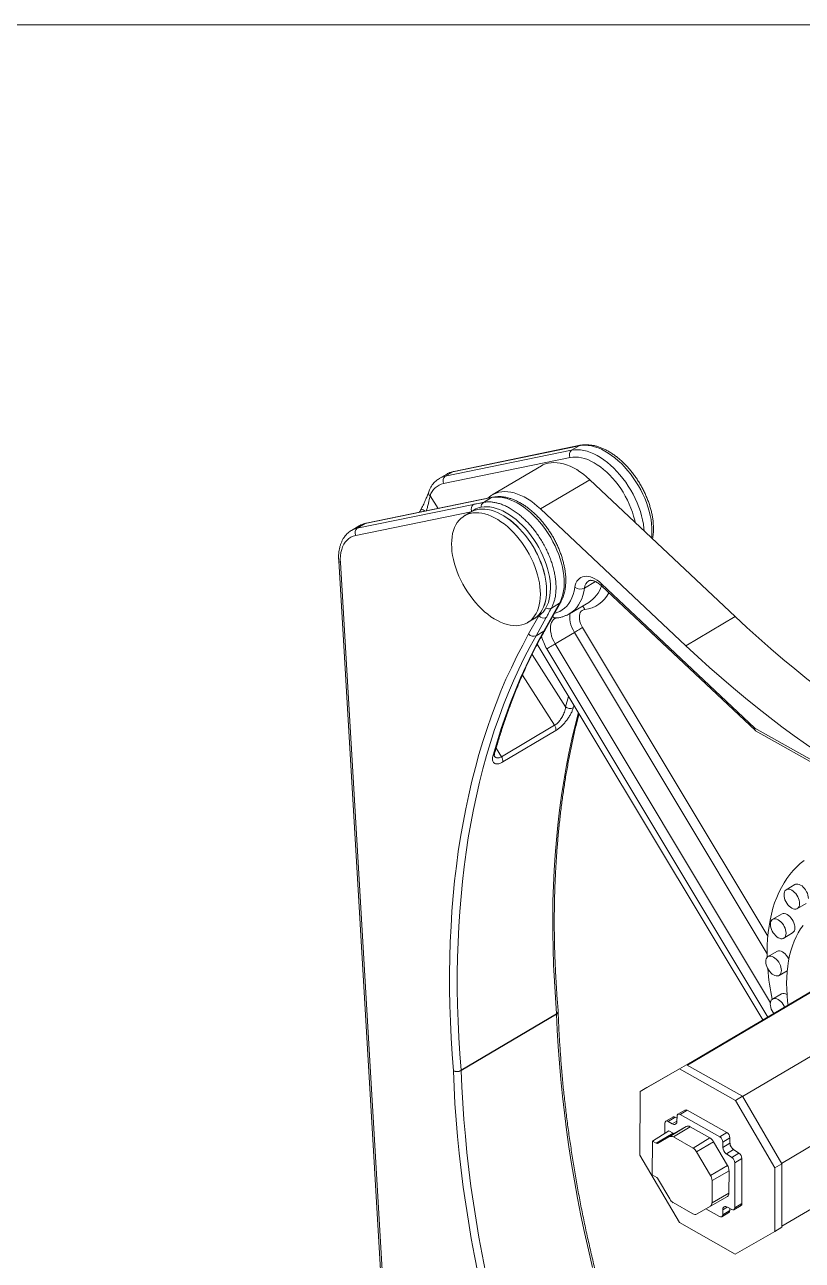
# Model space of a CAD drawing. Header units: millimetres. Extents: x 419 to 13500, y 498 to 10404.
# Drawn here: x 10713 to 11429, y 9265 to 10404 of the extents above; entities that cross this region are included whole.
import ezdxf

# ---------------------------------------------------------------- set-up
doc = ezdxf.new("R2010")
doc.units = ezdxf.units.MM
doc.header["$LTSCALE"] = 50

msp = doc.modelspace()

# ---------------------------------------------------------------- linework, layer by layer
at = {"color": 8, "linetype": 'Continuous', "lineweight": 0}
msp.add_line((419, 10403.9), (13500, 10403.9), dxfattribs=at)
at = {"color": 7, "linetype": 'Continuous', "lineweight": 15}
for p, q in [((11100.2, 9987.9), (11216.6, 10011.9)), ((11223.6, 10016), (11107.1, 9992)), ((11224.6, 10016.4), (11108.1, 9992.4)), ((11216.6, 10011.9), (11223.6, 10016)), ((11215.1, 10005.2), (11098.6, 9981.2)), ((11188.9, 9997.5), (11143.4, 9970.7)), ((11101.7, 9989.9), (11094.7, 9985.8)), ((11100.2, 9987.9), (11107.1, 9992)), ((11233.4, 9984.6), (11188, 9957.8)), ((11367.2, 9858.6), (11233.4, 9984.6)), ((11019.2, 9940), (11126.2, 9962)), ((11142.8, 9968.2), (11026.3, 9944.3)), ((11143.8, 9968.6), (11027.4, 9944.7)), ((11135.3, 9963.8), (11142.8, 9968.2)), ((11123.5, 9954.8), (11117.8, 9951.5)), ((11127, 9957), (11123.5, 9954.9)), ((11321.8, 9831.7), (11188, 9957.8)), ((11020.9, 9942.2), (11013.7, 9938)), ((11019.2, 9940), (11026.3, 9944.3)), ((11002.1, 9910.1), (11052.7, 9049.9)), ((11003.6, 9908.3), (11054.3, 9048.1)), ((11244.2, 9888.8), (11385.3, 9755.9)), ((11244.2, 9886.8), (11385.8, 9753.5)), ((11191, 9845.2), (11205.4, 9870.8)), ((11192.1, 9846.4), (11206.6, 9872)), ((11197.9, 9866.4), (11205.4, 9870.8)), ((11214.6, 9861.2), (11232.3, 9871.7)), ((11177, 9842.6), (11186.4, 9859.2)), ((11185.3, 9858.5), (11186.4, 9859.2)), ((11214.6, 9861.2), (11214.4, 9861.1)), ((11176, 9853.1), (11181.7, 9856.4)), ((11181.7, 9856.4), (11185.3, 9858.5)), ((11193.2, 9857.7), (11183.8, 9841)), ((11367.2, 9858.6), (11321.8, 9831.7)), ((11183.8, 9841), (11191, 9845.2)), ((11219.2, 9844), (11201.4, 9833.5)), ((11185, 9833.2), (11392.7, 9487)), ((11152, 9729.5), (11200.9, 9758.4)), ((11202.1, 9753.6), (11153.1, 9724.7)), ((11385.3, 9755.9), (11566.1, 9653.7)), ((11386.1, 9753.3), (11567.4, 9650.8)), ((11422.3, 9611.7), (11414.3, 9606.9)), ((11424.5, 9589.5), (11432.6, 9594.3)), ((11409.9, 9584.5), (11401.8, 9579.7)), ((11412, 9562.3), (11420.1, 9567.1)), ((11405.6, 9550.1), (11397.5, 9545.3)), ((11323.2, 9445.2), (11483.2, 9539.9)), ((11407.7, 9527.9), (11415.1, 9532.3)), ((11322.6, 9445.5), (11447.1, 9519.1)), ((11374, 9416.3), (11534.2, 9511)), ((11409.8, 9511), (11401.7, 9506.2)), ((11114.8, 9440.6), (11202.7, 9492.6)), ((11202.8, 9492.3), (11114.8, 9440.3)), ((11410, 9354.8), (11570.2, 9449.6)), ((11316, 9441.8), (11279.6, 9420.9)), ((11322.4, 9445.6), (11286, 9424.7)), ((11316, 9441.8), (11322.4, 9445.6)), ((11367.4, 9412.8), (11316, 9441.8)), ((11373.9, 9416.6), (11322.4, 9445.6)), ((11279.6, 9420.9), (11279.5, 9362.3)), ((11279.6, 9420.9), (11286, 9424.7)), ((11367.4, 9412.8), (11373.9, 9416.6)), ((11410.2, 9354.5), (11373.9, 9416.6)), ((11321, 9403.9), (11314.5, 9400.1)), ((11316.5, 9399.9), (11323.1, 9403.7)), ((11359.6, 9383.1), (11323.1, 9403.7)), ((11403.7, 9350.7), (11367.4, 9412.8)), ((11309.9, 9397.5), (11303.4, 9393.7)), ((11305.4, 9393.5), (11312, 9397.4)), ((11309.3, 9391.3), (11305.4, 9393.5)), ((11313.7, 9396.4), (11312, 9397.4)), ((11313.7, 9398.2), (11313.6, 9393.7)), ((11353, 9379.2), (11316.5, 9399.9)), ((11291, 9375.4), (11306.1, 9384.9)), ((11294.6, 9373.3), (11310, 9382.7)), ((11295.7, 9373), (11311, 9382.4)), ((11302.5, 9391.9), (11302.5, 9382.7)), ((11310, 9382.7), (11306.1, 9384.9)), ((11307, 9379.4), (11322.2, 9388.9)), ((11311, 9382.4), (11310, 9382.7)), ((11310.3, 9379.1), (11325.7, 9388.6)), ((11322.2, 9388.9), (11311, 9382.4)), ((11343.8, 9378.3), (11325.7, 9388.6)), ((11353, 9379.2), (11359.6, 9383.1)), ((11410.1, 9296.8), (11570.1, 9391.4)), ((11291, 9375.4), (11290.9, 9344.2)), ((11294.6, 9373.3), (11291, 9375.4)), ((11295.7, 9373), (11294.6, 9373.3)), ((11307, 9379.4), (11295.7, 9373)), ((11328.4, 9368.9), (11310.3, 9379.1)), ((11328.4, 9368.9), (11343.8, 9378.3)), ((11331.7, 9365.4), (11347.3, 9374.7)), ((11360.1, 9352.9), (11347.3, 9374.7)), ((11355.9, 9374.4), (11362.4, 9378.2)), ((11355.9, 9369.5), (11355.9, 9374.4)), ((11355.9, 9369.5), (11362.4, 9373.4)), ((11362.4, 9373.4), (11362.4, 9378.2)), ((11279.5, 9362.3), (11315.8, 9300.3)), ((11344.5, 9343.6), (11331.7, 9365.4)), ((11359.1, 9363.7), (11365.6, 9367.5)), ((11364.1, 9360.3), (11359.1, 9363.7)), ((11364.1, 9360.3), (11370.6, 9364.2)), ((11370.6, 9364.2), (11365.6, 9367.5)), ((11367, 9355.4), (11373.5, 9359.3)), ((11373.4, 9317.7), (11373.5, 9359.3)), ((11344.5, 9343.6), (11360.1, 9352.9)), ((11345.9, 9339), (11361.6, 9348)), ((11361.5, 9327.4), (11361.6, 9348)), ((11366.9, 9313.8), (11367, 9355.4)), ((11403.7, 9350.7), (11410.2, 9354.5)), ((11403.7, 9292.1), (11403.7, 9350.7)), ((11410.1, 9295.9), (11410.2, 9354.5)), ((11290.9, 9344.2), (11295, 9341.8)), ((11295, 9341.8), (11295.7, 9341.2)), ((11295.7, 9341.2), (11306.9, 9322)), ((11345.9, 9318.4), (11345.9, 9339)), ((11344.5, 9315.4), (11360.1, 9324.2)), ((11345.9, 9318.4), (11361.5, 9327.4)), ((11347.3, 9316.8), (11360.1, 9324.2)), ((11310.2, 9318.6), (11328.3, 9308.3)), ((11331.7, 9308), (11347.3, 9316.8)), ((11331.7, 9308), (11344.5, 9315.4)), ((11340.3, 9312.9), (11352.9, 9305.8)), ((11360.1, 9314.4), (11364, 9312.2)), ((11362.3, 9311.3), (11362.3, 9313.2)), ((11366.1, 9312), (11372.6, 9315.9)), ((11366.9, 9313.8), (11373.4, 9317.7)), ((11355, 9305.6), (11361.5, 9309.5)), ((11355.8, 9307.5), (11355.8, 9311.9)), ((11355.8, 9307.5), (11362.3, 9311.3)), ((11315.8, 9300.3), (11367.2, 9271.2)), ((11367.2, 9271.2), (11403.7, 9292.1)), ((11403.7, 9292.1), (11410.1, 9295.9))]:
    msp.add_line(p, q, dxfattribs=at)
at = {"color": 8, "linetype": 'Continuous', "lineweight": 15}
for p, q in [((11086.2, 9969.8), (11093.6, 9958.3)), ((11124, 9955.2), (11017.7, 9933.4)), ((11238.6, 9890.8), (11228.5, 9884.8)), ((11226.7, 9848.5), (11397.3, 9564)), ((11396.6, 9547.9), (11219.2, 9844)), ((11397.2, 9489.6), (11193.8, 9828.9)), ((11201.4, 9833.5), (11399.7, 9502.7)), ((11180.1, 9823.6), (11211.1, 9775.5)), ((11200.9, 9758.4), (11171.3, 9804.6)), ((11211.1, 9775.5), (11213.8, 9785.1)), ((11218.8, 9776.9), (11218.1, 9774.5)), ((11147, 9737.2), (11152, 9729.5)), ((11309.3, 9391.3), (11313.6, 9393.8)), ((11355.8, 9311.9), (11360, 9314.5))]:
    msp.add_line(p, q, dxfattribs=at)
at = {"color": 8, "linetype": 'Continuous', "lineweight": 15, "flags": 128}
for points in [[(11216.6, 10011.9), (11219.3, 10012.2), (11222.1, 10012.3), (11224.9, 10012.2), (11227.9, 10011.7), (11230.9, 10010.9), (11233.9, 10009.9), (11237, 10008.6), (11240.2, 10007), (11243.3, 10005.1), (11246.4, 10003), (11249.5, 10000.7), (11252.5, 9998.1), (11255.5, 9995.3), (11258.3, 9992.4), (11261.1, 9989.2), (11263.8, 9985.9), (11266.4, 9982.4), (11268.8, 9978.8), (11271.1, 9975.1), (11273.2, 9971.3), (11275.2, 9967.4), (11276.9, 9963.4), (11278.5, 9959.5), (11279.9, 9955.5), (11281, 9951.5), (11282, 9947.6), (11282.7, 9943.7), (11283.2, 9939.9), (11283.4, 9937.5)], [(11290.1, 9931.2), (11290.4, 9933.3), (11290.5, 9936.8), (11290.5, 9940.4), (11290.2, 9944.1), (11289.7, 9947.9), (11288.9, 9951.7), (11288, 9955.7), (11286.8, 9959.6), (11285.5, 9963.6), (11283.9, 9967.6), (11282.1, 9971.5), (11280.2, 9975.4), (11278.1, 9979.2), (11275.8, 9982.9), (11273.4, 9986.5), (11270.8, 9990), (11268.1, 9993.3), (11265.3, 9996.5), (11262.4, 9999.5), (11259.5, 10002.2), (11256.4, 10004.8), (11253.3, 10007.1), (11250.2, 10009.2), (11247.1, 10011.1), (11244, 10012.7), (11240.9, 10014), (11237.8, 10015), (11234.8, 10015.8), (11231.9, 10016.3), (11229, 10016.5), (11226.3, 10016.4), (11223.6, 10016)], [(11224.6, 10016.4), (11224.3, 10016.3), (11223.6, 10016)], [(11275.2, 9945.3), (11274.7, 9947.4), (11273.7, 9951.1), (11272.6, 9954.8), (11271.2, 9958.6), (11269.7, 9962.3), (11267.9, 9966), (11266, 9969.6), (11264, 9973.2), (11261.8, 9976.6), (11259.4, 9979.9), (11256.9, 9983.1), (11254.3, 9986.2), (11251.6, 9989.1), (11248.9, 9991.7), (11246, 9994.2), (11243.2, 9996.5), (11240.2, 9998.5), (11237.3, 10000.3), (11234.4, 10001.9), (11231.4, 10003.2), (11228.5, 10004.2), (11225.7, 10004.9), (11222.9, 10005.4), (11220.2, 10005.6), (11217.6, 10005.5), (11215.1, 10005.2)], [(11108.1, 9992.4), (11107.8, 9992.4), (11107.1, 9992)], [(11142.8, 9968.2), (11143.6, 9968.5), (11143.8, 9968.6)], [(11026.3, 9944.3), (11027.1, 9944.6), (11027.4, 9944.7)], [(11200.7, 9861.5), (11203, 9862.2), (11205.6, 9863.3), (11207.9, 9864.7), (11210.1, 9866.4), (11212.2, 9868.3), (11213.9, 9870.6), (11215.5, 9873.1), (11216.9, 9875.9), (11218, 9878.9), (11218.9, 9882.1), (11219.5, 9885.5)], [(11228.5, 9884.8), (11227.8, 9881.3), (11227, 9878), (11225.9, 9874.9), (11224.5, 9872.1), (11223, 9869.4), (11221.3, 9867), (11219.4, 9864.9), (11217.2, 9863), (11214.9, 9861.4), (11214.6, 9861.2)], [(11219.2, 9844), (11217.9, 9846.3), (11216.8, 9848.6), (11216, 9851), (11215.3, 9853.4), (11214.9, 9855.8), (11214.8, 9858), (11214.9, 9860.1), (11215.1, 9861.5)], [(11201.2, 9856.9), (11201.2, 9856.9), (11199.9, 9855.9), (11198.9, 9854.7), (11198.1, 9853.2), (11197.5, 9851.5), (11197.1, 9849.6), (11197, 9847.5), (11197.2, 9845.3), (11197.6, 9842.9), (11198.2, 9840.6), (11199.1, 9838.2), (11200.1, 9835.8), (11201.4, 9833.5)], [(11202.7, 9492.6), (11201.6, 9507.7), (11200.7, 9522.8), (11200, 9537.8), (11199.5, 9552.6), (11199.2, 9567.3), (11199.2, 9581.9), (11199.4, 9596.4), (11199.9, 9610.7), (11200.5, 9624.9), (11201.4, 9638.9), (11202.6, 9652.8), (11203.9, 9666.5), (11205.5, 9680.1), (11207.3, 9693.6), (11209.3, 9706.8), (11211.6, 9719.9), (11214.1, 9732.8), (11216.8, 9745.5), (11219.7, 9758.1), (11222.8, 9770.2)]]:
    msp.add_lwpolyline(points, dxfattribs=at)
at = {"color": 7, "linetype": 'Continuous', "lineweight": 15, "flags": 128}
for points in [[(11233.4, 9984.6), (11230.4, 9987.3), (11227.4, 9989.8), (11224.3, 9992), (11221.3, 9994), (11218.2, 9995.7), (11215.1, 9997.2), (11212, 9998.4), (11209, 9999.4), (11206.1, 10000), (11203.2, 10000.4), (11200.3, 10000.6), (11197.6, 10000.4), (11195, 10000), (11192.6, 9999.3), (11190.2, 9998.3), (11188.9, 9997.5)], [(11188, 9957.8), (11185, 9960.4), (11182, 9962.9), (11178.9, 9965.1), (11175.8, 9967.1), (11172.8, 9968.8), (11169.7, 9970.3), (11166.6, 9971.5), (11163.6, 9972.5), (11160.6, 9973.2), (11157.7, 9973.6), (11154.9, 9973.7), (11152.2, 9973.6), (11149.6, 9973.1), (11147.1, 9972.4), (11144.8, 9971.4), (11142.6, 9970.2), (11140.6, 9968.7), (11139.5, 9967.7)], [(11205.4, 9870.8), (11206.7, 9873.4), (11207.7, 9876.1), (11208.6, 9879.1), (11209.2, 9882.2), (11209.6, 9885.5), (11209.8, 9889), (11209.7, 9892.6), (11209.4, 9896.3), (11208.9, 9900.1), (11208.2, 9904), (11207.2, 9907.9), (11206.1, 9911.9), (11204.7, 9915.8), (11203.1, 9919.8), (11201.4, 9923.7), (11199.4, 9927.6), (11197.3, 9931.4), (11195, 9935.1), (11192.6, 9938.7), (11190, 9942.2), (11187.3, 9945.5), (11184.5, 9948.7), (11181.6, 9951.7), (11178.7, 9954.5), (11175.7, 9957), (11172.6, 9959.4), (11169.5, 9961.5), (11166.3, 9963.3), (11163.2, 9964.9), (11160.1, 9966.2), (11157.1, 9967.3), (11154.1, 9968), (11151.1, 9968.5), (11148.2, 9968.7), (11145.5, 9968.6), (11142.8, 9968.2)], [(11187.7, 9882.5), (11187.4, 9886.1), (11186.9, 9889.7), (11186.1, 9893.5), (11185.2, 9897.2), (11184, 9901), (11182.7, 9904.8), (11181.1, 9908.6), (11179.4, 9912.4), (11177.5, 9916.1), (11175.4, 9919.7), (11173.2, 9923.2), (11170.8, 9926.7), (11168.3, 9929.9), (11165.7, 9933.1), (11163, 9936.1), (11160.3, 9938.9), (11157.4, 9941.5), (11154.5, 9943.9), (11151.5, 9946), (11148.6, 9948), (11145.6, 9949.7), (11142.6, 9951.1), (11139.6, 9952.3), (11136.7, 9953.2), (11133.9, 9953.9), (11131.1, 9954.2), (11128.3, 9954.3), (11125.7, 9954.1), (11123.2, 9953.7), (11120.9, 9952.9), (11118.6, 9951.9), (11116.6, 9950.6), (11114.6, 9949.1), (11112.9, 9947.3), (11111.3, 9945.3), (11109.9, 9943.1), (11108.8, 9940.6), (11107.8, 9937.9), (11107, 9935.1), (11106.5, 9932), (11106.1, 9928.8), (11106, 9925.5), (11106.1, 9922), (11106.4, 9918.5), (11107, 9914.8), (11107.7, 9911.1), (11108.7, 9907.3), (11109.8, 9903.5), (11111.2, 9899.7), (11112.7, 9895.9), (11114.5, 9892.2), (11116.4, 9888.5), (11118.4, 9884.9), (11120.6, 9881.3), (11123, 9877.9), (11125.5, 9874.6), (11128.1, 9871.5), (11130.8, 9868.5), (11133.6, 9865.7), (11136.4, 9863.1), (11139.3, 9860.7), (11142.3, 9858.5), (11145.3, 9856.6), (11148.3, 9854.9), (11151.2, 9853.4), (11154.2, 9852.3), (11157.1, 9851.3), (11160, 9850.7), (11162.8, 9850.3), (11165.5, 9850.2), (11168.1, 9850.4), (11170.6, 9850.9), (11173, 9851.6), (11175.2, 9852.6), (11177.3, 9853.9), (11179.2, 9855.4), (11180.9, 9857.2), (11182.5, 9859.2), (11183.9, 9861.5), (11185.1, 9864), (11186, 9866.6), (11186.8, 9869.5), (11187.4, 9872.5), (11187.7, 9875.7), (11187.8, 9879.1), (11187.7, 9882.5)], [(11193.4, 9885.9), (11193.1, 9889.4), (11192.6, 9893.1), (11191.8, 9896.8), (11190.9, 9900.6), (11189.7, 9904.4), (11188.4, 9908.2), (11186.8, 9912), (11185.1, 9915.7), (11183.2, 9919.4), (11181.1, 9923.1), (11178.9, 9926.6), (11176.5, 9930), (11174, 9933.3), (11171.4, 9936.5), (11168.7, 9939.5), (11166, 9942.3), (11163.1, 9944.9), (11160.2, 9947.3), (11157.2, 9949.4), (11154.2, 9951.4), (11151.2, 9953.1), (11148.3, 9954.5), (11145.3, 9955.7), (11142.4, 9956.6), (11139.5, 9957.3), (11136.7, 9957.6), (11134, 9957.7), (11131.4, 9957.5), (11128.9, 9957.1), (11126.5, 9956.3), (11124.3, 9955.3), (11122.2, 9954.1), (11122.1, 9954)], [(11193.4, 9885.9), (11193.1, 9889.4), (11192.5, 9893.1), (11191.8, 9896.8), (11190.8, 9900.6), (11189.7, 9904.4), (11188.3, 9908.2), (11186.8, 9912), (11185.1, 9915.7), (11183.1, 9919.4), (11181.1, 9923.1), (11178.9, 9926.6), (11176.5, 9930), (11174, 9933.3), (11171.4, 9936.4), (11168.7, 9939.4), (11165.9, 9942.2), (11163.1, 9944.8), (11160.2, 9947.2), (11157.2, 9949.4), (11154.2, 9951.3), (11151.2, 9953), (11148.3, 9954.5), (11145.3, 9955.7), (11142.4, 9956.6), (11139.5, 9957.2), (11136.7, 9957.6), (11134, 9957.7), (11131.4, 9957.5), (11128.9, 9957), (11126.5, 9956.3), (11124.3, 9955.3), (11123.5, 9954.8)], [(11192.9, 9866.5), (11194.2, 9869), (11195.2, 9871.7), (11196, 9874.6), (11196.6, 9877.7), (11196.9, 9881), (11197.1, 9884.4), (11197, 9888), (11196.7, 9891.6), (11196.1, 9895.4), (11195.3, 9899.2), (11194.3, 9903), (11193.1, 9906.9), (11191.7, 9910.8), (11190.1, 9914.7), (11188.3, 9918.5), (11186.3, 9922.3), (11184.1, 9926), (11181.8, 9929.6), (11179.4, 9933.1), (11176.8, 9936.4), (11174.1, 9939.6), (11171.3, 9942.6), (11168.4, 9945.4), (11165.5, 9948), (11162.5, 9950.3), (11159.4, 9952.4), (11156.4, 9954.3), (11153.3, 9955.9), (11150.3, 9957.3), (11147.2, 9958.3), (11144.3, 9959.1), (11141.4, 9959.6), (11138.6, 9959.8), (11135.9, 9959.7), (11133.3, 9959.4)], [(11017.7, 9933.4), (11015.4, 9932.7), (11013.3, 9931.8), (11011.4, 9930.6), (11009.7, 9929), (11008.1, 9927.2), (11006.8, 9925.2), (11005.6, 9922.9), (11004.8, 9920.4), (11004.1, 9917.6), (11003.7, 9914.7), (11003.5, 9911.6), (11003.6, 9908.3)], [(11219.5, 9885.5), (11220, 9887.6), (11220.6, 9889.4), (11221.4, 9891.1), (11222.5, 9892.5), (11223.7, 9893.7), (11225.1, 9894.6), (11226.7, 9895.3), (11228.4, 9895.6), (11230.2, 9895.7), (11232.1, 9895.6), (11234, 9895.1), (11236.1, 9894.3), (11238.1, 9893.3), (11240.2, 9892), (11242.2, 9890.5), (11244.2, 9888.8)], [(11180.3, 9855.6), (11180.9, 9855.9), (11183, 9857.2), (11184.9, 9858.7), (11186.7, 9860.5), (11188.2, 9862.5), (11189.6, 9864.8), (11190.8, 9867.3), (11191.8, 9869.9), (11192.5, 9872.8), (11193.1, 9875.8), (11193.4, 9879), (11193.5, 9882.4), (11193.4, 9885.9)], [(11181.7, 9856.4), (11183, 9857.3), (11184.9, 9858.8), (11186.6, 9860.6), (11188.2, 9862.6), (11189.6, 9864.8), (11190.7, 9867.3), (11191.7, 9870), (11192.5, 9872.8), (11193, 9875.9), (11193.4, 9879.1), (11193.5, 9882.4), (11193.4, 9885.9)], [(11228.6, 9865.2), (11227.4, 9864.9), (11226.3, 9864.3), (11225.4, 9863.5), (11224.6, 9862.4), (11224.1, 9861.1), (11223.8, 9859.6), (11223.8, 9857.9), (11223.9, 9856.1), (11224.3, 9854.2), (11224.9, 9852.3), (11225.7, 9850.4), (11226.7, 9848.5)], [(11226.7, 9848.5), (11226, 9848.1), (11225.2, 9847.6), (11224.2, 9847), (11223.2, 9846.4), (11222.1, 9845.7), (11221.1, 9845.1), (11220.1, 9844.5), (11219.2, 9844)], [(11546.5, 9724.4), (11535.1, 9730.9), (11523.7, 9737.8), (11512.3, 9744.9), (11501, 9752.2), (11489.6, 9759.8), (11478.3, 9767.6), (11467, 9775.7), (11455.7, 9784), (11444.5, 9792.5), (11433.3, 9801.3), (11422.1, 9810.3), (11411, 9819.5), (11400, 9829), (11389, 9838.6), (11378.1, 9848.5), (11367.2, 9858.6)], [(11107.7, 9440.1), (11106.5, 9455.3), (11105.6, 9470.5), (11104.9, 9485.5), (11104.4, 9500.4), (11104.1, 9515.2), (11104.1, 9529.9), (11104.3, 9544.4), (11104.8, 9558.8), (11105.5, 9573.1), (11106.4, 9587.2), (11107.5, 9601.2), (11108.8, 9615), (11110.4, 9628.6), (11112.2, 9642.1), (11114.3, 9655.4), (11116.6, 9668.6), (11119, 9681.6), (11121.8, 9694.3), (11124.7, 9707), (11127.9, 9719.4), (11131.2, 9731.6), (11134.9, 9743.6), (11138.7, 9755.5), (11142.7, 9767.1), (11147, 9778.5), (11151.5, 9789.8), (11156.1, 9800.8), (11161.1, 9811.5), (11166.2, 9822.1), (11171.5, 9832.4), (11177, 9842.6)], [(11183.8, 9841), (11178.3, 9830.9), (11173, 9820.6), (11167.9, 9810.1), (11163.1, 9799.4), (11158.4, 9788.5), (11153.9, 9777.3), (11149.7, 9765.9), (11145.7, 9754.4), (11141.9, 9742.6), (11138.3, 9730.6), (11134.9, 9718.4), (11131.8, 9706.1), (11128.9, 9693.5), (11126.2, 9680.8), (11123.7, 9667.9), (11121.4, 9654.8), (11119.4, 9641.6), (11117.6, 9628.1), (11116, 9614.6), (11114.7, 9600.8), (11113.5, 9586.9), (11112.6, 9572.9), (11112, 9558.7), (11111.5, 9544.4), (11111.3, 9529.9), (11111.3, 9515.3), (11111.6, 9500.6), (11112, 9485.8), (11112.7, 9470.8), (11113.7, 9455.7), (11114.8, 9440.6)], [(11144.3, 9730.8), (11147.9, 9743.3), (11151.8, 9755.5), (11155.9, 9767.5), (11160.2, 9779.3), (11164.8, 9790.9), (11169.6, 9802.2), (11174.6, 9813.3), (11179.8, 9824.2), (11185.3, 9834.8), (11191, 9845.2)], [(11193.8, 9828.9), (11194.5, 9829.3), (11195.4, 9829.8), (11196.3, 9830.4), (11197.3, 9831), (11198.4, 9831.7), (11199.5, 9832.3), (11200.5, 9832.9), (11201.4, 9833.5)], [(11501.1, 9697.5), (11489.7, 9704.1), (11478.3, 9710.9), (11466.9, 9718), (11455.5, 9725.3), (11444.2, 9732.9), (11432.9, 9740.7), (11421.6, 9748.8), (11410.3, 9757.1), (11399.1, 9765.6), (11387.9, 9774.4), (11376.7, 9783.4), (11365.6, 9792.6), (11354.6, 9802.1), (11343.6, 9811.8), (11332.7, 9821.6), (11321.8, 9831.7)], [(11430.8, 9633.8), (11427.2, 9631), (11423.9, 9627.9), (11420.7, 9624.6), (11417.7, 9621), (11414.8, 9617.2), (11412.2, 9613.2), (11409.8, 9608.9), (11407.5, 9604.4), (11405.5, 9599.8), (11403.6, 9594.9), (11402, 9589.8), (11400.6, 9584.5), (11399.4, 9579), (11398.4, 9573.4), (11397.6, 9567.6), (11397.1, 9561.7), (11396.7, 9555.6), (11396.6, 9549.4), (11396.7, 9544.7)], [(11434.7, 9598.9), (11434.6, 9600.4), (11434.3, 9602), (11433.7, 9603.6), (11433, 9605.1), (11432.1, 9606.7), (11431.1, 9608.1), (11430, 9609.3), (11428.8, 9610.4), (11427.5, 9611.2), (11426.2, 9611.8), (11425, 9612.1), (11423.9, 9612.1), (11422.9, 9611.9), (11422.3, 9611.7)], [(11426.6, 9594.1), (11426.5, 9595.6), (11426.2, 9597.2), (11425.7, 9598.8), (11424.9, 9600.3), (11424, 9601.9), (11423, 9603.3), (11421.9, 9604.5), (11420.7, 9605.6), (11419.4, 9606.4), (11418.1, 9607), (11416.9, 9607.3), (11415.8, 9607.4), (11414.8, 9607.1), (11413.9, 9606.6), (11413.1, 9605.8), (11412.6, 9604.8), (11412.3, 9603.6), (11412.2, 9602.3), (11412.3, 9600.8), (11412.6, 9599.2), (11413.1, 9597.6), (11413.9, 9596), (11414.7, 9594.5), (11415.8, 9593.1), (11416.9, 9591.8), (11418.1, 9590.8), (11419.4, 9590), (11420.6, 9589.4), (11421.9, 9589.1), (11423, 9589), (11424, 9589.3), (11424.9, 9589.8), (11425.6, 9590.5), (11426.2, 9591.5), (11426.5, 9592.7), (11426.6, 9594.1)], [(11414.1, 9566.9), (11414, 9568.4), (11413.7, 9570), (11413.2, 9571.6), (11412.4, 9573.1), (11411.6, 9574.7), (11410.5, 9576.1), (11409.4, 9577.3), (11408.2, 9578.4), (11406.9, 9579.2), (11405.7, 9579.8), (11404.4, 9580.1), (11403.3, 9580.1), (11402.3, 9579.9), (11401.4, 9579.4), (11400.7, 9578.6), (11400.1, 9577.6), (11399.8, 9576.4), (11399.7, 9575.1), (11399.8, 9573.6), (11400.1, 9572), (11400.6, 9570.4), (11401.4, 9568.8), (11402.3, 9567.3), (11403.3, 9565.9), (11404.4, 9564.6), (11405.6, 9563.6), (11406.9, 9562.7), (11408.1, 9562.2), (11409.4, 9561.8), (11410.5, 9561.8), (11411.5, 9562), (11412.4, 9562.6), (11413.2, 9563.3), (11413.7, 9564.3), (11414, 9565.5), (11414.1, 9566.9)], [(11422.2, 9571.7), (11422.1, 9573.2), (11421.8, 9574.7), (11421.3, 9576.3), (11420.5, 9577.9), (11419.6, 9579.4), (11418.6, 9580.9), (11417.5, 9582.1), (11416.3, 9583.2), (11415, 9584), (11413.8, 9584.6), (11412.5, 9584.9), (11411.4, 9584.9), (11410.4, 9584.7), (11409.9, 9584.5)], [(11429.9, 9574.1), (11427.5, 9570.8), (11425.3, 9567.2), (11423.3, 9563.4), (11421.5, 9559.4), (11419.9, 9555.2), (11418.5, 9550.7), (11417.3, 9546.2), (11416.3, 9541.4), (11415.6, 9536.4), (11415, 9531.4), (11414.7, 9526.1), (11414.6, 9520.7), (11414.7, 9515.3), (11415, 9509.6), (11415.5, 9503.9), (11415.9, 9500.7)], [(11409.8, 9532.6), (11409.7, 9534), (11409.4, 9535.6), (11408.9, 9537.2), (11408.1, 9538.8), (11407.3, 9540.3), (11406.2, 9541.7), (11405.1, 9543), (11403.9, 9544), (11402.6, 9544.9), (11401.4, 9545.5), (11400.1, 9545.8), (11399, 9545.8), (11398, 9545.6), (11397.1, 9545.1), (11396.4, 9544.3), (11395.8, 9543.3), (11395.5, 9542.1), (11395.4, 9540.7), (11395.5, 9539.2), (11395.8, 9537.7), (11396.3, 9536.1), (11397.1, 9534.5), (11398, 9533), (11399, 9531.5), (11400.1, 9530.3), (11401.3, 9529.2), (11402.6, 9528.4), (11403.8, 9527.8), (11405.1, 9527.5), (11406.2, 9527.5), (11407.2, 9527.7), (11408.1, 9528.2), (11408.9, 9529), (11409.4, 9530), (11409.7, 9531.2), (11409.8, 9532.6)], [(11416.6, 9542.8), (11416.2, 9543.6), (11415.4, 9545.1), (11414.3, 9546.5), (11413.2, 9547.8), (11412, 9548.8), (11410.7, 9549.7), (11409.5, 9550.2), (11408.2, 9550.6), (11407.1, 9550.6), (11406.1, 9550.4), (11405.6, 9550.1)], [(11412.7, 9498.8), (11412.3, 9499.7), (11411.4, 9501.2), (11410.4, 9502.6), (11409.3, 9503.8), (11408.1, 9504.9), (11406.8, 9505.7), (11405.6, 9506.3), (11404.3, 9506.6), (11403.2, 9506.7), (11402.2, 9506.4), (11401.3, 9505.9), (11400.5, 9505.1), (11400, 9504.1), (11399.7, 9502.9), (11399.6, 9501.6), (11399.7, 9500.1), (11400, 9498.5), (11400.5, 9496.9), (11401.3, 9495.3), (11402.1, 9493.8), (11402.8, 9492.9)], [(11235.7, 9258.9), (11232, 9275), (11228.4, 9291), (11225.1, 9306.9), (11222, 9322.8), (11219.1, 9338.6), (11216.5, 9354.4), (11214.1, 9370.1), (11211.8, 9385.7), (11209.9, 9401.2), (11208.1, 9416.6), (11206.6, 9432), (11205.3, 9447.2), (11204.2, 9462.4), (11203.4, 9477.4), (11202.8, 9492.3)], [(11130.1, 9253.8), (11127, 9269.7), (11124.1, 9285.7), (11121.5, 9301.5), (11119, 9317.3), (11116.8, 9332.9), (11114.8, 9348.5), (11113, 9364.1), (11111.5, 9379.5), (11110.2, 9394.8), (11109.1, 9410), (11108.3, 9425.1), (11107.7, 9440.1)], [(11114.8, 9440.3), (11115.5, 9425.4), (11116.3, 9410.4), (11117.4, 9395.2), (11118.7, 9380), (11120.2, 9364.7), (11122, 9349.2), (11123.9, 9333.7), (11126.1, 9318.1), (11128.6, 9302.4), (11131.2, 9286.7), (11134.1, 9270.8), (11137.2, 9254.9)]]:
    msp.add_lwpolyline(points, dxfattribs=at)
at = {"color": 7, "linetype": 'Continuous', "lineweight": 15}
for centre, radius, start, end in [((11219.8, 10007.6), 5.31, 127.0281, 207.3978), ((11103.4, 9983.7), 5.31, 127.0281, 207.3978), ((11102.3, 9964.8), 16.8, 102.5759, 162.8162), ((11138, 9959.8), 4.77, 124.4379, 185.4415), ((11137.2, 9939.6), 20.2, 101.4016, 120.4654), ((11022.4, 9935.8), 5.31, 127.0281, 207.3978), ((11224.6, 9892.6), 8.66, 234.3769, 296.6397), ((11174, 9876.9), 21.6, 305.1447, 331.2324), ((11190.8, 9862.9), 5.73, 219.5042, 294.6771), ((11195.5, 9871), 5.24, 240.1729, 296.6924), ((11181.4, 9846.2), 5.73, 219.5042, 294.6771), ((11215.3, 9780.3), 6.41, 228.3626, 295.798), ((11195.6, 9754.7), 6.51, 351.0993, 35.5571), ((11146.7, 9725.7), 6.51, 351.0993, 35.5571), ((11417.1, 9571.2), 5.09, 305.8892, 5.3948), ((11625.5, 9552.5), 229, 184.5768, 191.7306), ((11411.9, 9506.1), 5.35, 55.6924, 113.8943), ((11197.5, 9492.1), 5.23, 1.9597, 4.7833), ((11199.1, 9494.2), 5.08, 3.3715, 4.7642), ((11199.1, 9494.2), 5.08, 1.9399, 3.3715), ((11110.7, 9448.1), 8.58, 249.0391, 298.5), ((11111, 9447.4), 8.09, 245.3509, 298.0795), ((11109.6, 9440.1), 5.23, 1.9597, 4.7833), ((11321.9, 9402.2), 1.96, 53.4107, 116.547), ((11304.3, 9392.1), 1.77, 51.2327, 188.4795), ((11311, 9393.3), 2.66, 231.2327, 8.4795), ((11310.8, 9395.8), 1.96, 53.4107, 116.547), ((11315.4, 9398.5), 1.77, 51.2327, 188.4795), ((11323.7, 9385.6), 3.6, 55.0713, 114.3095), ((11356.3, 9378), 6.09, 2.732, 58.0446), ((11308.4, 9376.3), 3.4, 55.0713, 114.3095), ((11338.6, 9369.7), 10.1, 29.2362, 58.6153), ((11349.8, 9374.1), 6.09, 2.732, 58.0446), ((11363.6, 9369.9), 7.74, 182.9505, 234.1119), ((11370.2, 9373.8), 7.74, 182.9505, 234.1119), ((11323.4, 9360.8), 9.51, 29.2362, 58.6153), ((11360.2, 9354.7), 6.84, 5.9024, 54.7906), ((11366.7, 9358.6), 6.84, 5.9024, 54.7906), ((11351.6, 9347.7), 9.94, 1.9075, 31.5185), ((11336.5, 9338.7), 9.4, 1.9075, 31.5185), ((11358, 9327), 3.52, 305.2881, 5.4119), ((11315.2, 9326.7), 9.51, 209.2362, 238.6153), ((11342.5, 9318.1), 3.33, 305.2881, 5.4119), ((11358.4, 9312.3), 2.66, 51.2327, 188.4795), ((11365.1, 9313.6), 1.77, 231.2327, 8.4795), ((11371.4, 9317.5), 2.02, 305.9253, 5.3588), ((11330.3, 9311.1), 3.4, 235.0713, 294.3094), ((11354, 9307.2), 1.77, 231.2327, 8.4795), ((11360.3, 9311.1), 2.02, 305.9253, 5.3588)]:
    msp.add_arc(centre, radius, start, end, dxfattribs=at)
at = {"color": 8, "linetype": 'Continuous', "lineweight": 15}
for centre, radius, start, end in [((11103.6, 9970.7), 17.6, 101.3701, 120.4969), ((11110.6, 9974.8), 17.6, 101.3705, 120.4965), ((11088.5, 9972.6), 3.63, 164.0336, 231.3864), ((11129.4, 9957.8), 5.29, 126.9466, 205.3614), ((11075.1, 9946.2), 11.6, 56.1401, 75.932), ((11022.7, 9922.8), 17.6, 101.3684, 120.7815), ((11029.8, 9927), 17.6, 101.3701, 120.4969), ((11004.4, 9910.5), 2.33, 189.8309, 250.6312), ((11237.3, 9884.2), 8.89, 123.3004, 175.7397), ((11217.5, 9895.4), 28, 301.9845, 342.2906), ((11245.7, 9887.9), 1.83, 149.2982, 215.3942), ((11203.8, 9873.5), 3.13, 299.9667, 330.3794), ((11225.9, 9892.7), 27.7, 275.6418, 334.0634), ((11222.8, 9863), 6.23, 20.2899, 55.2646), ((11202.2, 9861.7), 4.42, 224.5402, 274.5277), ((11229.6, 9850.6), 41.9, 193.6507, 211.2724), ((11189.4, 9847.9), 3.13, 299.9665, 330.394), ((11142.9, 9733.4), 2.88, 298.4209, 343.3737), ((11201.8, 9494.7), 2.35, 292.579, 356.97), ((11201.8, 9494.5), 2.42, 293.6799, 356.0914)]:
    msp.add_arc(centre, radius, start, end, dxfattribs=at)
at = {"color": 7, "linetype": 'Continuous', "lineweight": 15}
msp.add_ellipse((11389.7, 9758.5), major_axis=(3.79, 5.14), ratio=0.47122, start_param=2.407893, end_param=3.198576, dxfattribs=at)
for points, knots in [([(11291.1, 9930.3), (11291.2, 9931.1), (11291.6, 9932.9), (11291.9, 9935.8), (11292, 9939.2), (11291.9, 9942.6), (11291.7, 9946.2), (11291.2, 9949.8), (11290.5, 9953.5), (11289.6, 9957.2), (11288.5, 9960.9), (11287.3, 9964.6), (11285.8, 9968.3), (11284.2, 9972), (11282.5, 9975.6), (11280.5, 9979.2), (11278.5, 9982.6), (11276.3, 9986), (11273.9, 9989.3), (11271.5, 9992.5), (11268.9, 9995.5), (11266.3, 9998.4), (11263.5, 10001.1), (11260.7, 10003.6), (11257.8, 10006), (11254.9, 10008.1), (11251.9, 10010.1), (11248.9, 10011.8), (11245.8, 10013.3), (11242.8, 10014.5), (11239.8, 10015.5), (11236.8, 10016.3), (11233.8, 10016.7), (11230.9, 10017), (11228.1, 10016.9), (11226, 10016.6), (11224.9, 10016.4), (11224.6, 10016.4)], [0, 0, 0, 0, 0.021628, 0.051008, 0.080485, 0.11001, 0.139543, 0.169059, 0.198547, 0.228, 0.257419, 0.286805, 0.316163, 0.345498, 0.374816, 0.404123, 0.433426, 0.462733, 0.492047, 0.521376, 0.550726, 0.580106, 0.60952, 0.638975, 0.668476, 0.698025, 0.727622, 0.757262, 0.786934, 0.81661, 0.846247, 0.875794, 0.905185, 0.934348, 0.963218, 0.991748, 1, 1, 1, 1]), ([(11094.8, 9985.8), (11094.3, 9985.5), (11093.1, 9984.8), (11091.4, 9983.5), (11089.7, 9981.8), (11088.2, 9979.9), (11086.9, 9977.8), (11085.8, 9975.7), (11085.2, 9974.2), (11085, 9973.6)], [0, 0, 0, 0, 0.110402, 0.26212, 0.414098, 0.567123, 0.721832, 0.87864, 1, 1, 1, 1]), ([(11108.1, 9992.4), (11107.7, 9992.3), (11106.4, 9992), (11104.4, 9991.3), (11102.8, 9990.6), (11101.9, 9990.1), (11101.7, 9990)], [0, 0, 0, 0, 0.208119, 0.558916, 0.906528, 1, 1, 1, 1]), ([(11085, 9973.6), (11085, 9973.5), (11084.8, 9973.1), (11084.4, 9972), (11083.8, 9970.4), (11083.1, 9968.6), (11082.2, 9966.6), (11081.4, 9964.5), (11080.4, 9962.3), (11079.3, 9960.1), (11078.5, 9958.4), (11078.1, 9957.6), (11078, 9957.4)], [0, 0, 0, 0, 0.018431, 0.12008, 0.230934, 0.347174, 0.467105, 0.593398, 0.721085, 0.847705, 0.969977, 1, 1, 1, 1]), ([(11126.2, 9962), (11127.2, 9962.2), (11129.1, 9962.6), (11132, 9963.1), (11134.2, 9963.5), (11135.3, 9963.8)], [0, 0, 0, 0, 0.316742, 0.633752, 1, 1, 1, 1]), ([(11135.3, 9963.8), (11136.3, 9963.9), (11138.4, 9964.3), (11141.6, 9964.3), (11145, 9963.9), (11148.4, 9963.2), (11152, 9962.1), (11155.6, 9960.6), (11159.2, 9958.7), (11162.8, 9956.5), (11166.4, 9954), (11170, 9951.1), (11173.4, 9948), (11176.8, 9944.6), (11180.1, 9940.9), (11183.2, 9937), (11186.1, 9932.9), (11188.8, 9928.7), (11191.3, 9924.3), (11193.7, 9919.7), (11195.7, 9915.2), (11197.5, 9910.6), (11199, 9906), (11200.3, 9901.4), (11201.2, 9896.9), (11201.9, 9892.5), (11202.2, 9888.1), (11202.3, 9883.9), (11202, 9880), (11201.5, 9876.2), (11200.6, 9872.7), (11199.4, 9869.3), (11198.4, 9867.4), (11197.9, 9866.4)], [0, 0, 0, 0, 0.032379, 0.064993, 0.096864, 0.128735, 0.161062, 0.193859, 0.225619, 0.257601, 0.289927, 0.322725, 0.35437, 0.386581, 0.418793, 0.45159, 0.483235, 0.5151, 0.547658, 0.580456, 0.612101, 0.643966, 0.676524, 0.709321, 0.740967, 0.772832, 0.805389, 0.838187, 0.869832, 0.901697, 0.934255, 0.967053, 1, 1, 1, 1]), ([(11206.6, 9872), (11206.8, 9872.4), (11207.5, 9873.7), (11208.5, 9876), (11209.5, 9878.8), (11210.2, 9881.7), (11210.8, 9884.8), (11211.1, 9888.1), (11211.2, 9891.4), (11211.2, 9894.9), (11210.9, 9898.4), (11210.4, 9902), (11209.7, 9905.7), (11208.8, 9909.4), (11207.8, 9913.1), (11206.5, 9916.8), (11205.1, 9920.5), (11203.5, 9924.2), (11201.7, 9927.8), (11199.8, 9931.4), (11197.7, 9934.9), (11195.5, 9938.3), (11193.2, 9941.5), (11190.7, 9944.7), (11188.2, 9947.7), (11185.5, 9950.6), (11182.8, 9953.3), (11179.9, 9955.9), (11177, 9958.2), (11174.1, 9960.4), (11171.1, 9962.3), (11168.1, 9964), (11165.1, 9965.5), (11162, 9966.8), (11159, 9967.8), (11156, 9968.5), (11153, 9969), (11150.1, 9969.2), (11147.3, 9969.1), (11145.2, 9968.9), (11144.1, 9968.6), (11143.8, 9968.6)], [0, 0, 0, 0, 0.01447, 0.040174, 0.066062, 0.092197, 0.118529, 0.144999, 0.171557, 0.198157, 0.224765, 0.251358, 0.277925, 0.304461, 0.330966, 0.357442, 0.383892, 0.410322, 0.436736, 0.46314, 0.489542, 0.515945, 0.542356, 0.56878, 0.595224, 0.621693, 0.648194, 0.674732, 0.701311, 0.727933, 0.754599, 0.781304, 0.808037, 0.834773, 0.861475, 0.888096, 0.914576, 0.940851, 0.966861, 0.992566, 1, 1, 1, 1]), ([(11078, 9957.4), (11077.8, 9957.1), (11077.4, 9956.3), (11076.8, 9955.4), (11076.3, 9954.8), (11076.2, 9954.7)], [0, 0, 0, 0, 0.288447, 0.815179, 1, 1, 1, 1]), ([(11027.4, 9944.7), (11026.9, 9944.5), (11025.6, 9944.3), (11023.7, 9943.6), (11022, 9942.8), (11021.1, 9942.3), (11021, 9942.2)], [0, 0, 0, 0, 0.208117, 0.55891, 0.906518, 1, 1, 1, 1]), ([(11013.7, 9937.9), (11013.2, 9937.6), (11012.1, 9936.9), (11010.5, 9935.6), (11008.8, 9933.9), (11007.3, 9932), (11005.9, 9929.9), (11004.8, 9927.6), (11003.8, 9925.1), (11003, 9922.5), (11002.4, 9919.7), (11002.1, 9916.7), (11001.9, 9913.7), (11002, 9911.5), (11002.1, 9910.3), (11002.1, 9910.1)], [0, 0, 0, 0, 0.0539638, 0.1354051, 0.2169858, 0.2991283, 0.3821751, 0.4663486, 0.5517264, 0.6382416, 0.7257131, 0.8138969, 0.9025412, 0.987079, 1, 1, 1, 1]), ([(11232.5, 9891.6), (11232.6, 9891.7), (11233, 9891.9), (11233.6, 9892), (11234.4, 9892), (11235.4, 9891.9), (11236.5, 9891.7), (11237.8, 9891.2), (11239.2, 9890.5), (11240.7, 9889.7), (11242.2, 9888.6), (11243.4, 9887.6), (11244.1, 9887), (11244.2, 9886.8)], [0, 0, 0, 0, 0.11983, 0.223426, 0.318097, 0.408037, 0.503432, 0.596597, 0.689231, 0.782024, 0.875403, 0.969545, 1, 1, 1, 1]), ([(11197.9, 9866.4), (11197.4, 9865.4), (11196.3, 9863.6), (11194.9, 9860.7), (11193.8, 9858.7), (11193.2, 9857.7)], [0, 0, 0, 0, 0.316681, 0.633669, 1, 1, 1, 1]), ([(11202.5, 9857.3), (11203.1, 9857.3), (11204.6, 9857.5), (11207.1, 9858), (11209.8, 9858.9), (11212.2, 9859.9), (11213.7, 9860.7), (11214.4, 9861.1)], [0, 0, 0, 0, 0.132554, 0.362427, 0.590234, 0.815841, 1, 1, 1, 1]), ([(11201.2, 9856.9), (11201.3, 9856.9), (11201.6, 9857.1), (11202, 9857.2), (11202.4, 9857.3), (11202.5, 9857.3)], [0, 0, 0, 0, 0.348696, 0.812391, 1, 1, 1, 1]), ([(11145.7, 9732.6), (11146.2, 9734.5), (11147.9, 9740.2), (11150.7, 9749.5), (11154.2, 9760.3), (11157.9, 9771), (11161.8, 9781.5), (11165.8, 9791.8), (11170.1, 9801.9), (11174.5, 9811.9), (11179.1, 9821.7), (11183.9, 9831.2), (11188.3, 9839.5), (11191.1, 9844.5), (11192.1, 9846.4)], [0, 0, 0, 0, 0.047081, 0.136674, 0.226274, 0.315882, 0.4055, 0.495129, 0.58477, 0.674424, 0.764093, 0.853776, 0.943475, 1, 1, 1, 1]), ([(11204.2, 9494.6), (11204, 9497.1), (11203.4, 9504.2), (11202.6, 9516), (11201.8, 9529.9), (11201.2, 9543.7), (11200.8, 9557.4), (11200.6, 9571), (11200.6, 9584.4), (11200.8, 9597.8), (11201.2, 9611), (11201.8, 9624.2), (11202.6, 9637.2), (11203.6, 9650), (11204.7, 9662.8), (11206.1, 9675.4), (11207.6, 9687.8), (11209.4, 9700.2), (11211.3, 9712.4), (11213.5, 9724.4), (11215.8, 9736.3), (11218.3, 9748), (11220.8, 9759), (11222.6, 9765.9), (11223.4, 9769.1)], [0, 0, 0, 0, 0.024624, 0.07143, 0.118235, 0.16504, 0.211843, 0.258647, 0.305449, 0.352251, 0.399053, 0.445854, 0.492656, 0.539457, 0.586259, 0.633061, 0.679864, 0.726667, 0.773472, 0.820278, 0.867086, 0.913896, 0.960708, 1, 1, 1, 1]), ([(11200.9, 9758.4), (11201.4, 9758.7), (11202.2, 9759.3), (11203.5, 9760.4), (11204.8, 9761.7), (11205.9, 9763.2), (11207.1, 9764.8), (11208.1, 9766.6), (11209.1, 9768.5), (11210, 9770.7), (11210.7, 9773.1), (11210.9, 9774.7), (11211.1, 9775.5)], [0, 0, 0, 0, 0.082919, 0.1684864, 0.2513575, 0.3363591, 0.425121, 0.5157682, 0.6200695, 0.7265822, 0.8613643, 1, 1, 1, 1]), ([(11218.1, 9774.5), (11217.8, 9773.7), (11217.3, 9772), (11216, 9769.2), (11214.4, 9766.3), (11212.4, 9763.5), (11210.3, 9760.8), (11208, 9758.3), (11205.7, 9756.2), (11203.7, 9754.7), (11202.5, 9753.9), (11202.1, 9753.6)], [0, 0, 0, 0, 0.1223047, 0.2445944, 0.3671683, 0.4896817, 0.6059162, 0.7220721, 0.8263098, 0.930508, 1, 1, 1, 1]), ([(11153.1, 9724.7), (11152.5, 9724.3), (11151.2, 9723.6), (11149.4, 9723), (11147.9, 9722.8), (11146.5, 9722.9), (11145.4, 9723.4), (11144.5, 9724.2), (11143.9, 9725.4), (11143.7, 9727), (11143.8, 9728.8), (11144.1, 9730.2), (11144.3, 9730.8)], [0, 0, 0, 0, 0.094301, 0.188617, 0.282717, 0.376851, 0.474947, 0.57308, 0.68071, 0.788371, 0.894182, 1, 1, 1, 1]), ([(11145.4, 9730), (11145.4, 9730), (11145.4, 9730), (11145.3, 9730.2), (11145.3, 9730.7), (11145.4, 9731.5), (11145.6, 9732.1), (11145.7, 9732.5), (11145.7, 9732.6)], [0, 0, 0, 0, 0.116037, 0.330715, 0.550711, 0.763111, 0.992101, 1, 1, 1, 1]), ([(11326, 9001), (11324.9, 9003.6), (11321.5, 9011.2), (11316.1, 9023.8), (11309.8, 9038.8), (11303.7, 9053.8), (11297.7, 9068.8), (11292, 9083.9), (11286.3, 9098.9), (11280.9, 9114), (11275.7, 9129.1), (11270.6, 9144.1), (11265.7, 9159.2), (11260.9, 9174.2), (11256.4, 9189.2), (11252, 9204.2), (11247.8, 9219.2), (11243.8, 9234.2), (11240, 9249.1), (11236.4, 9264), (11233, 9278.8), (11229.7, 9293.7), (11226.6, 9308.4), (11223.7, 9323.1), (11221.1, 9337.8), (11218.6, 9352.4), (11216.3, 9366.9), (11214.1, 9381.4), (11212.2, 9395.8), (11210.5, 9410.1), (11208.9, 9424.3), (11207.6, 9438.5), (11206.5, 9452.5), (11205.5, 9466.5), (11204.7, 9480.5), (11204.4, 9489.7), (11204.2, 9494.4)], [0, 0, 0, 0, 0.015688, 0.045509, 0.075331, 0.105153, 0.134974, 0.164794, 0.194615, 0.224434, 0.254254, 0.284073, 0.313891, 0.343709, 0.373527, 0.403344, 0.43316, 0.462976, 0.492791, 0.522606, 0.55242, 0.582233, 0.612046, 0.641858, 0.671669, 0.70148, 0.73129, 0.7611, 0.790908, 0.820717, 0.850524, 0.880331, 0.910137, 0.939943, 0.969748, 1, 1, 1, 1])]:
    msp.add_open_spline(points, degree=3, knots=knots, dxfattribs=at)
at = {"color": 8, "linetype": 'Continuous', "lineweight": 15}
for points, knots in [([(11086.2, 9969.8), (11086, 9969), (11085.7, 9967.3), (11085, 9964.3), (11084.2, 9961), (11083.4, 9958.1), (11082.9, 9956.5), (11082.7, 9956)], [0, 0, 0, 0, 0.208557, 0.425437, 0.660475, 0.902296, 1, 1, 1, 1]), ([(11145.3, 9730.2), (11145.3, 9730.2), (11145.5, 9729.6), (11146.2, 9729), (11147.3, 9728.5), (11148.5, 9728.3), (11149.8, 9728.5), (11151, 9728.9), (11151.7, 9729.3), (11152, 9729.5)], [0, 0, 0, 0, 0.0063709, 0.2518304, 0.4148508, 0.5822289, 0.7454503, 0.9148184, 1, 1, 1, 1])]:
    msp.add_open_spline(points, degree=3, knots=knots, dxfattribs=at)

doc.saveas('drawing.dxf')
